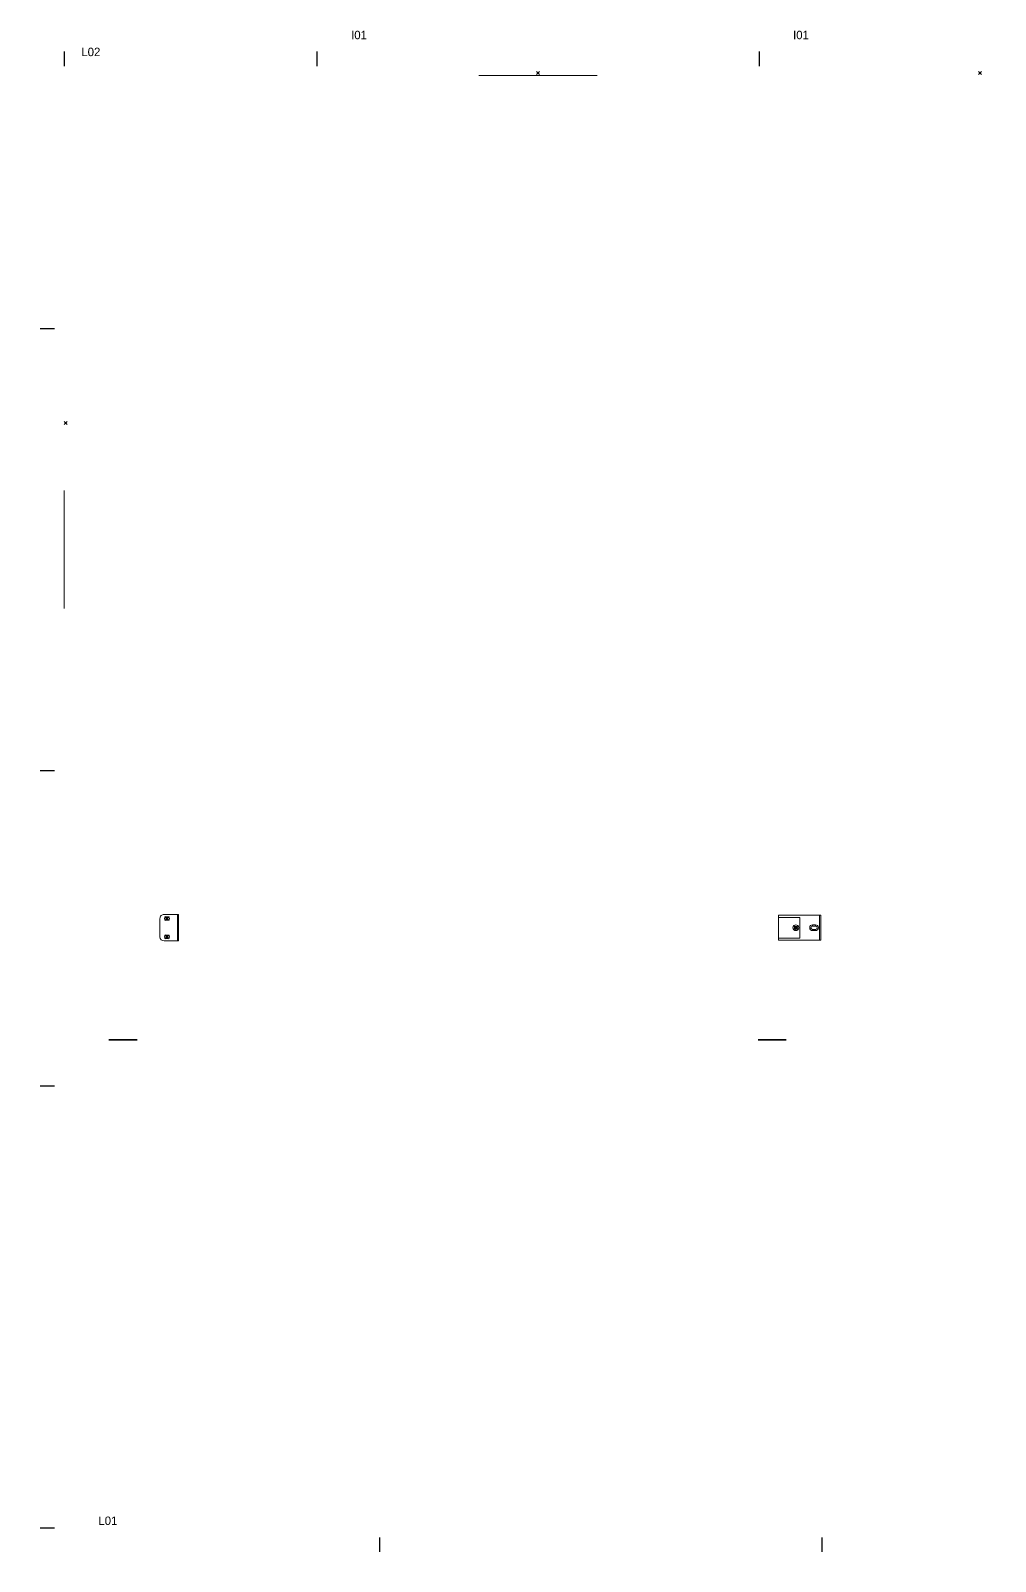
# Model space of a CAD drawing. Header units: inches. Extents: x 162 to 11993, y 18 to 332.
# Drawn here: x 1905.3 to 1996.9, y 41.5 to 187.1 of the extents above; entities that cross this region are included whole.
import ezdxf
from ezdxf.enums import TextEntityAlignment as Align

# ---------------------------------------------------------------- set-up
doc = ezdxf.new("R2010")
doc.units = ezdxf.units.IN
doc.header["$MEASUREMENT"] = 0
for name, color, linetype in [('DD2D_Geometry', 7, 'Continuous'), ('ENFASIS NEW', 7, 'Continuous'), ('Id Unión', 7, 'Continuous'), ('PV-26D', 7, 'Continuous')]:
    doc.layers.add(name, color=color, linetype=linetype)
doc.styles.get("Standard").update_dxf_attribs({"font": 'stylu.ttf'})

# ---------------------------------------------------------------- blocks, each defined once
blk = doc.blocks.new('DD40102466AB')
at = {"color": 1}
for p, q in [((0.0035, -0.0035), (-0.0035, 0.0035)), ((0.0035, 0.0035), (-0.0035, -0.0035))]:
    blk.add_line(p, q, dxfattribs=at)
blk.add_point((0, 0))
blk.add_point((0, 0))
blk.add_point((0, 0), dxfattribs=at)
blk = doc.blocks.new('DD40102442AB')
at = {"color": 1}
for p, q in [((0.0035, -0.0035), (-0.0035, 0.0035)), ((0.0035, 0.0035), (-0.0035, -0.0035))]:
    blk.add_line(p, q, dxfattribs=at)
blk.add_point((0, 0))
blk.add_point((0, 0))
blk.add_point((0, 0), dxfattribs=at)
blk = doc.blocks.new('DD40123072AB')
at = {"layer": 'PV-26D'}
for p, q in [((-0.8175, -0.1166, 0.75), (-0.7495, -0.1166, 0.75)), ((-0.7495, -0.1167, 0.75), (-0.8175, -0.1167, 0.75)), ((0.8175, -0.1166, 0.75), (0.7495, -0.1166, 0.75)), ((0.7495, -0.1167, 0.75), (0.8175, -0.1167, 0.75))]:
    blk.add_line(p, q, dxfattribs=at)
blk = doc.blocks.new('DD305172S')
at = {"color": 0, "linetype": 'Continuous', "lineweight": 0}
for p, q in [((-0.06, 0.0305, 0.722), (-0.0573, 0.0305, 0.722)), ((-0.06, -0.0305, 0.722), (-0.06, 0.0305, 0.722)), ((-0.0573, 0.0305, 0.722), (0.038, 0.0305, 0.722)), ((-0.0573, 0.0305, 0.722), (-0.0573, -0.0305, 0.722)), ((-0.0475, 0.007, 0.722), (-0.0405, 0.007, 0.722)), ((-0.0475, 0.004, 0.722), (-0.0475, 0.007, 0.722)), ((-0.0405, 0.004, 0.722), (-0.0475, 0.004, 0.722)), ((-0.0405, 0.007, 0.722), (-0.0405, 0.004, 0.722)), ((0.038, 0.025, 0.722), (-0.01, 0.025, 0.722)), ((-0.01, -0.025, 0.722), (-0.01, 0.025, 0.722)), ((0.038, 0.0305, 0.722), (0.042, 0.0305, 0.722)), ((0.0393, 0.025, 0.722), (0.038, 0.025, 0.722)), ((0.042, 0.025, 0.722), (0.0393, 0.025, 0.722)), ((0.042, 0.0112, 0.722), (0.042, 0.0305, 0.722)), ((0.042, 0.0096, 0.722), (0.042, 0.0112, 0.722)), ((0.042, -0.0096, 0.722), (0.042, 0.0096, 0.722)), ((1.49, 0.0308, 0.722), (1.49, 0.032, 0.722)), ((1.4935, 0.032, 0.722), (1.49, 0.032, 0.722)), ((1.49, 0.0112, 0.722), (1.49, 0.0308, 0.722)), ((1.49, 0.0096, 0.722), (1.49, 0.0112, 0.722)), ((1.49, -0.0096, 0.722), (1.49, 0.0096, 0.722)), ((1.4927, -0.032, 0.722), (1.4927, 0.032, 0.722)), ((1.525, 0.032, 0.722), (1.4935, 0.032, 0.722)), ((1.5204, 0.026, 0.722), (1.5157, 0.026, 0.722)), ((1.5157, 0.018, 0.722), (1.5204, 0.018, 0.722)), ((1.535, -0.022, 0.722), (1.535, 0.022, 0.722)), ((-0.0573, -0.0305, 0.722), (-0.06, -0.0305, 0.722)), ((-0.0573, -0.0305, 0.722), (0.038, -0.0305, 0.722)), ((-0.0475, -0.004, 0.722), (-0.0475, -0.007, 0.722)), ((-0.0475, -0.004, 0.722), (-0.0405, -0.004, 0.722)), ((-0.0405, -0.007, 0.722), (-0.0475, -0.007, 0.722)), ((-0.0405, -0.007, 0.722), (-0.0405, -0.004, 0.722)), ((-0.01, -0.025, 0.722), (0.038, -0.025, 0.722)), ((0.038, -0.025, 0.722), (0.0393, -0.025, 0.722)), ((0.038, -0.0305, 0.722), (0.042, -0.0305, 0.722)), ((0.0393, -0.025, 0.722), (0.042, -0.025, 0.722)), ((0.042, -0.0112, 0.722), (0.042, -0.0096, 0.722)), ((0.042, -0.0305, 0.722), (0.042, -0.0112, 0.722)), ((1.49, -0.0112, 0.722), (1.49, -0.0096, 0.722)), ((1.49, -0.0308, 0.722), (1.49, -0.0112, 0.722)), ((1.49, -0.032, 0.722), (1.49, -0.0308, 0.722)), ((1.4935, -0.032, 0.722), (1.49, -0.032, 0.722)), ((1.525, -0.032, 0.722), (1.4935, -0.032, 0.722)), ((1.5204, -0.018, 0.722), (1.5157, -0.018, 0.722)), ((1.5157, -0.026, 0.722), (1.5204, -0.026, 0.722))]:
    blk.add_line(p, q, dxfattribs=at)
at = {"color": 1}
for p, q in [((-0.0049, -0.0049, 0.722), (0.0049, 0.0049, 0.722)), ((0.0049, -0.0049, 0.722), (-0.0049, 0.0049, 0.722)), ((1.5131, 0.0171, 0.722), (1.523, 0.0269, 0.722)), ((1.523, 0.0171, 0.722), (1.5131, 0.0269, 0.722)), ((1.5131, -0.0269, 0.722), (1.523, -0.0171, 0.722)), ((1.523, -0.0269, 0.722), (1.5131, -0.0171, 0.722))]:
    blk.add_line(p, q, dxfattribs=at)
at = {"color": 0, "linetype": 'Continuous', "lineweight": 0}
for centre, radius, start, end in [((-0.0475, 0, 0.722), 0.00697, 90, 270), ((-0.0475, 0, 0.722), 0.00397, 90, 270), ((-0.0405, 0, 0.722), 0.00697, 270, 90), ((-0.0405, 0, 0.722), 0.00397, 270, 90), ((0, 0, 0.722), 0.00697, 90, 270), ((0, 0, 0.722), 0.00397, 90, 270), ((0, 0, 0.722), 0.00255, 90, 270), ((0, 0, 0.722), 0.00697, 270, 90), ((0, 0, 0.722), 0.00397, 270, 90), ((0, 0, 0.722), 0.00255, 270, 90), ((1.5157, 0.022, 0.722), 0.00397, 90, 270), ((1.5181, 0.022, 0.722), 0.00255, 90, 270), ((1.5181, 0.022, 0.722), 0.00255, 270, 90), ((1.5204, 0.022, 0.722), 0.00397, 270, 90), ((1.525, 0.022, 0.722), 0.01, 0, 90), ((1.5157, -0.022, 0.722), 0.00397, 90, 270), ((1.5181, -0.022, 0.722), 0.00255, 90, 270), ((1.5181, -0.022, 0.722), 0.00255, 270, 90), ((1.5204, -0.022, 0.722), 0.00397, 270, 90), ((1.525, -0.022, 0.722), 0.01, 270, 0)]:
    blk.add_arc(centre, radius, start, end, dxfattribs=at)
for p in [(0, 0, 0.722), (1.5181, 0.022, 0.722), (1.5181, -0.022, 0.722)]:
    blk.add_point(p)
blk = doc.blocks.new('DD101042423D')
blk.add_line((0, 0.0175), (0, -0.0175))
blk = doc.blocks.new('SPACE_DD10104242')
blk.add_blockref('DD101042423D', (0, 0))
blk = doc.blocks.new('DD101030423D')
blk.add_line((0, 0.0175), (0, -0.0175))
blk = doc.blocks.new('SPACE_DD10103042')
blk.add_blockref('DD101030423D', (0, 0))
blk = doc.blocks.new('DD101024423D')
blk.add_line((0, 0.0175), (0, -0.0175))
blk = doc.blocks.new('SPACE_DD10102442')
blk.add_blockref('DD101024423D', (0, 0))
blk = doc.blocks.new('DD101024303D')
blk.add_line((0, 0.0175), (0, -0.0175))
blk = doc.blocks.new('SPACE_DD10102430')
blk.add_blockref('DD101024303D', (0, 0))
blk = doc.blocks.new('DD101042303D')
blk.add_line((0, 0.0175), (0, -0.0175))
blk = doc.blocks.new('SPACE_DD10104230')
blk.add_blockref('DD101042303D', (0, 0))
blk = doc.blocks.new('DD20154223')
blk.add_attdef('A', text='', height=0.03).set_placement((0.5285, 0.156, 0.012), align=Align.MIDDLE_CENTER)
blk = doc.blocks.new('DD20114212')
blk.add_attdef('A', text='', height=0.03).set_placement((0.5285, 0.156, 0.012), align=Align.MIDDLE_CENTER)
blk = doc.blocks.new('DD20114206')
blk.add_attdef('A', text='', height=0.03).set_placement((0.5285, 0.076, 0.012), align=Align.MIDDLE_CENTER)
blk = doc.blocks.new('DD20154205')
blk.add_attdef('A', text='', height=0.03).set_placement((0.5285, 0.076, 0.012), align=Align.MIDDLE_CENTER)
blk = doc.blocks.new('DD20114224')
blk.add_attdef('A', text='', height=0.03).set_placement((0.5285, 0.156, 0.012), align=Align.MIDDLE_CENTER)
blk = doc.blocks.new('DD20153023')
blk.add_attdef('A', text='', height=0.03).set_placement((0.376, 0.156, 0.012), align=Align.MIDDLE_CENTER)
blk = doc.blocks.new('DD20113012')
blk.add_attdef('A', text='', height=0.03).set_placement((0.376, 0.156, 0.012), align=Align.MIDDLE_CENTER)
blk = doc.blocks.new('DD20113006')
blk.add_attdef('A', text='', height=0.03).set_placement((0.376, 0.076, 0.012), align=Align.MIDDLE_CENTER)
blk = doc.blocks.new('DD20153005')
blk.add_attdef('A', text='', height=0.03).set_placement((0.376, 0.076, 0.012), align=Align.MIDDLE_CENTER)
blk = doc.blocks.new('DD20113024')
blk.add_attdef('A', text='', height=0.03).set_placement((0.376, 0.156, 0.012), align=Align.MIDDLE_CENTER)
blk = doc.blocks.new('DD20153029')
blk.add_attdef('A', text='', height=0.03).set_placement((0.376, 0.156, 0.012), align=Align.MIDDLE_CENTER)
blk = doc.blocks.new('DD20154217')
blk.add_attdef('A', text='', height=0.03).set_placement((0.5285, 0.156, 0.012), align=Align.MIDDLE_CENTER)
blk = doc.blocks.new('DD20314212')
at = {"color": 0, "linetype": 'Continuous', "lineweight": 0}
for p, q in [((0.4935, 0.164, 0.012), (0.4935, 0.129, 0.012)), ((0.5635, 0.164, 0.012), (0.4935, 0.164, 0.012)), ((0.5635, 0.129, 0.012), (0.5635, 0.164, 0.012)), ((0.4935, 0.129, 0.012), (0.5635, 0.129, 0.012)), ((0.671, 0.1065, 0.012), (0.386, 0.1065, 0.012)), ((0.386, 0.1065, 0.012), (0.386, 0.0165, 0.012)), ((0.671, 0.0165, 0.012), (0.671, 0.1065, 0.012)), ((0.386, 0.0165, 0.012), (0.671, 0.0165, 0.012))]:
    blk.add_line(p, q, dxfattribs=at)
for centre, start, end in [((0.487, 0.1465, 0.012), 0, 180), ((0.57, 0.1465, 0.012), 0, 180), ((0.487, 0.1465, 0.012), 180, 0), ((0.57, 0.1465, 0.012), 180, 0)]:
    blk.add_arc(centre, 0.00159, start, end, dxfattribs=at)
blk.add_attdef('A', text='', height=0.03).set_placement((0.1483, 0.1978, 0.015), align=Align.MIDDLE_CENTER)
blk = doc.blocks.new('DD20152423')
blk.add_attdef('A', text='', height=0.03).set_placement((0.3, 0.156, 0.012), align=Align.MIDDLE_CENTER)
blk = doc.blocks.new('DD20112412')
blk.add_attdef('A', text='', height=0.03).set_placement((0.3, 0.156, 0.012), align=Align.MIDDLE_CENTER)
blk = doc.blocks.new('DD20112406')
blk.add_attdef('A', text='', height=0.03).set_placement((0.3, 0.076, 0.012), align=Align.MIDDLE_CENTER)
blk = doc.blocks.new('DD20152429')
blk.add_attdef('A', text='', height=0.03).set_placement((0.3, 0.156, 0.012), align=Align.MIDDLE_CENTER)
blk = doc.blocks.new('DD20154229')
blk.add_attdef('A', text='', height=0.03).set_placement((0.5285, 0.156, 0.012), align=Align.MIDDLE_CENTER)
blk = doc.blocks.new('DD80014214')
blk.add_attdef('A', text='', height=0.03).set_placement((0.5176, 0.1407, 0.009), align=Align.MIDDLE_CENTER)
blk = doc.blocks.new('DD80013014')
blk.add_attdef('A', text='', height=0.03).set_placement((0.3661, 0.1407, 0.009), align=Align.MIDDLE_CENTER)
blk = doc.blocks.new('DD80012414')
blk.add_attdef('A', text='', height=0.03).set_placement((0.3113, 0.1407, 0.009), align=Align.MIDDLE_CENTER)

msp = doc.modelspace()

# ---------------------------------------------------------------- block references
at = {"layer": 'DD2D_Geometry', "xscale": 39.3700787401575, "yscale": 39.3700787401575, "zscale": 39.3700787401575}
for name, p in [('SPACE_DD10102430', (1908.46, 184.37)), ('SPACE_DD10104230', (1932.47, 184.37)), ('SPACE_DD10104230', (1974.48, 184.37))]:
    msp.add_blockref(name, p, dxfattribs=at)
at = {"layer": 'DD2D_Geometry', "extrusion": (1.22465e-16, 1, 2.22045e-16)}
ref = msp.add_blockref('DD20112406', (-1932.28, 22.99, 185.48), dxfattribs=dict(at, xscale=39.3700787401575, yscale=39.3700787401575, zscale=39.3700787401575))
ref.add_attrib('A', 'TR0', dxfattribs={"layer": '0', "extrusion": (1.22465e-16, 1, 2.22045e-16), "height": 1.181}).set_placement((-1920.47, 25.98, 185.96), align=Align.MIDDLE_CENTER)
ref = msp.add_blockref('DD20152423', (-1932.28, 0, 185.48), dxfattribs=dict(at, xscale=39.3700787401575, yscale=39.3700787401575, zscale=39.3700787401575))
ref.add_attrib('A', 'S', dxfattribs={"layer": '0', "extrusion": (1.22465e-16, 1, 2.22045e-16), "height": 1.18}).set_placement((-1920.47, 6.14, 185.96), align=Align.MIDDLE_CENTER)
ref = msp.add_blockref('DD20114206', (-1974.29, 22.99, 185.48), dxfattribs=dict(at, xscale=39.3700787401575, yscale=39.3700787401575, zscale=39.3700787401575))
ref.add_attrib('A', 'TR0', dxfattribs={"layer": '0', "extrusion": (1.22465e-16, 1, 2.22045e-16), "height": 1.181}).set_placement((-1953.48, 25.98, 185.96), align=Align.MIDDLE_CENTER)
ref = msp.add_blockref('DD20154223', (-1974.29, 0, 185.48), dxfattribs=dict(at, xscale=39.3700787401575, yscale=39.3700787401575, zscale=39.3700787401575))
ref.add_attrib('A', 'S', dxfattribs={"layer": '0', "extrusion": (1.22465e-16, 1, 2.22045e-16), "height": 1.18}).set_placement((-1953.48, 6.14, 185.96), align=Align.MIDDLE_CENTER)
ref = msp.add_blockref('DD20114206', (-2016.29, 22.99, 185.48), dxfattribs=dict(at, xscale=39.3700787401575, yscale=39.3700787401575, zscale=39.3700787401575))
ref.add_attrib('A', 'TR0', dxfattribs={"layer": '0', "extrusion": (1.22465e-16, 1, 2.22045e-16), "height": 1.181}).set_placement((-1995.49, 25.98, 185.96), align=Align.MIDDLE_CENTER)
ref = msp.add_blockref('DD20154223', (-2016.29, 0, 185.48), dxfattribs=dict(at, xscale=39.3700787401575, yscale=39.3700787401575, zscale=39.3700787401575))
ref.add_attrib('A', 'S', dxfattribs={"layer": '0', "extrusion": (1.22465e-16, 1, 2.22045e-16), "height": 1.18}).set_placement((-1995.49, 6.14, 185.96), align=Align.MIDDLE_CENTER)
at = {"layer": 'DD2D_Geometry', "extrusion": (0, -1, 2.22045e-16)}
ref = msp.add_blockref('DD20152429', (1908.66, 0, -183.26), dxfattribs=dict(at, xscale=39.3700787401575, yscale=39.3700787401575, zscale=39.3700787401575))
ref.add_attrib('A', 'S', dxfattribs={"layer": '0', "extrusion": (0, -1, 2.22045e-16), "height": 1.18}).set_placement((1920.47, 6.14, -182.78), align=Align.MIDDLE_CENTER)
ref = msp.add_blockref('DD20314212', (1932.67, 16.97, -183.26), dxfattribs=dict(at, xscale=39.3700787401575, yscale=39.3700787401575, zscale=39.3700787401575))
ref.add_attrib('A', 'S', dxfattribs={"layer": '0', "extrusion": (0, -1, 2.22045e-16), "height": 1.18}).set_placement((1938.51, 24.76, -182.66), align=Align.MIDDLE_CENTER)
ref = msp.add_blockref('DD20154217', (1932.67, 0, -183.26), dxfattribs=dict(at, xscale=39.3700787401575, yscale=39.3700787401575, zscale=39.3700787401575))
ref.add_attrib('A', 'S', dxfattribs={"layer": '0', "extrusion": (0, -1, 2.22045e-16), "height": 1.18}).set_placement((1953.48, 6.14, -182.78), align=Align.MIDDLE_CENTER)
ref = msp.add_blockref('DD20154229', (1974.68, 0, -183.26), dxfattribs=dict(at, xscale=39.3700787401575, yscale=39.3700787401575, zscale=39.3700787401575))
ref.add_attrib('A', 'S', dxfattribs={"layer": '0', "extrusion": (0, -1, 2.22045e-16), "height": 1.18}).set_placement((1995.49, 6.14, -182.78), align=Align.MIDDLE_CENTER)
at = {"layer": 'DD2D_Geometry', "extrusion": (-1, 1.22465e-16, 2.22045e-16)}
ref = msp.add_blockref('DD20112412', (-182.56, 22.99, -1905.73), dxfattribs=dict(at, xscale=39.3700787401575, yscale=39.3700787401575, zscale=39.3700787401575))
ref.add_attrib('A', 'TR0', dxfattribs={"layer": '0', "extrusion": (-1, 1.22465e-16, 2.22045e-16), "height": 1.181}).set_placement((-170.75, 29.13, -1905.26), align=Align.MIDDLE_CENTER)
ref = msp.add_blockref('DD20112406', (-182.56, 34.76, -1905.73), dxfattribs=dict(at, xscale=39.3700787401575, yscale=39.3700787401575, zscale=39.3700787401575))
ref.add_attrib('A', 'TR0', dxfattribs={"layer": '0', "extrusion": (-1, 1.22465e-16, 2.22045e-16), "height": 1.181}).set_placement((-170.75, 37.76, -1905.26), align=Align.MIDDLE_CENTER)
at = {"layer": 'DD2D_Geometry', "extrusion": (1, 0, 2.22045e-16)}
ref = msp.add_blockref('DD20112412', (158.94, 28.98, 1907.96), dxfattribs=dict(at, xscale=39.3700787401575, yscale=39.3700787401575, zscale=39.3700787401575))
ref.add_attrib('A', 'TR0', dxfattribs={"layer": '0', "extrusion": (1, 0, 2.22045e-16), "height": 1.181}).set_placement((170.75, 35.12, 1908.43), align=Align.MIDDLE_CENTER)
at = {"layer": 'DD2D_Geometry', "extrusion": (-1, 1.22465e-16, 2.22045e-16)}
ref = msp.add_blockref('DD20152423', (-182.56, 0, -1905.73), dxfattribs=dict(at, xscale=39.3700787401575, yscale=39.3700787401575, zscale=39.3700787401575))
ref.add_attrib('A', 'S', dxfattribs={"layer": '0', "extrusion": (-1, 1.22465e-16, 2.22045e-16), "height": 1.18}).set_placement((-170.75, 6.14, -1905.26), align=Align.MIDDLE_CENTER)
at = {"layer": 'DD2D_Geometry', "extrusion": (1, 0, 2.22045e-16)}
ref = msp.add_blockref('DD80012414', (158.74, 41.06, 1906.61), dxfattribs=dict(at, xscale=39.3700787401575, yscale=39.3700787401575, zscale=39.3700787401575))
ref.add_attrib('A', 'V', dxfattribs={"layer": '0', "extrusion": (1, 0, 2.22045e-16), "height": 1.18}).set_placement((171, 46.6, 1906.96), align=Align.MIDDLE_CENTER)
ref = msp.add_blockref('DD20152429', (158.94, 0, 1907.96), dxfattribs=dict(at, xscale=39.3700787401575, yscale=39.3700787401575, zscale=39.3700787401575))
ref.add_attrib('A', 'S', dxfattribs={"layer": '0', "extrusion": (1, 0, 2.22045e-16), "height": 1.18}).set_placement((170.75, 6.14, 1908.43), align=Align.MIDDLE_CENTER)
at = {"layer": 'DD2D_Geometry', "xscale": 39.3700787401575, "yscale": 39.3700787401575, "zscale": 39.3700787401575}
for name, p, rotation in [('SPACE_DD10102442', (1906.84, 158.74), 90), ('SPACE_DD10104242', (1906.84, 116.73), 90), ('SPACE_DD10103042', (1906.84, 86.73), 90), ('SPACE_DD10104242', (1906.84, 44.72), 90), ('SPACE_DD10103042', (1938.46, 43.11), 180), ('SPACE_DD10104242', (1980.47, 43.11), 180)]:
    msp.add_blockref(name, p, dxfattribs=dict(at, rotation=rotation))
at = {"layer": 'DD2D_Geometry', "extrusion": (1, 0, 2.22045e-16)}
ref = msp.add_blockref('DD20314212', (116.93, 16.97, 1907.96), dxfattribs=dict(at, xscale=39.3700787401575, yscale=39.3700787401575, zscale=39.3700787401575))
ref.add_attrib('A', 'S', dxfattribs={"layer": '0', "extrusion": (1, 0, 2.22045e-16), "height": 1.18}).set_placement((122.77, 24.76, 1908.55), align=Align.MIDDLE_CENTER)
at = {"layer": 'DD2D_Geometry', "extrusion": (-1, 1.22465e-16, 2.22045e-16)}
ref = msp.add_blockref('DD20114212', (-158.54, 22.99, -1905.73), dxfattribs=dict(at, xscale=39.3700787401575, yscale=39.3700787401575, zscale=39.3700787401575))
ref.add_attrib('A', 'TR0', dxfattribs={"layer": '0', "extrusion": (-1, 1.22465e-16, 2.22045e-16), "height": 1.181}).set_placement((-137.74, 29.13, -1905.26), align=Align.MIDDLE_CENTER)
ref = msp.add_blockref('DD20114206', (-158.54, 34.76, -1905.73), dxfattribs=dict(at, xscale=39.3700787401575, yscale=39.3700787401575, zscale=39.3700787401575))
ref.add_attrib('A', 'TR0', dxfattribs={"layer": '0', "extrusion": (-1, 1.22465e-16, 2.22045e-16), "height": 1.181}).set_placement((-137.74, 37.76, -1905.26), align=Align.MIDDLE_CENTER)
at = {"layer": 'DD2D_Geometry', "extrusion": (1, 0, 2.22045e-16)}
ref = msp.add_blockref('DD20114212', (116.93, 28.74, 1907.96), dxfattribs=dict(at, xscale=39.3700787401575, yscale=39.3700787401575, zscale=39.3700787401575))
ref.add_attrib('A', 'TR0', dxfattribs={"layer": '0', "extrusion": (1, 0, 2.22045e-16), "height": 1.181}).set_placement((137.74, 34.88, 1908.43), align=Align.MIDDLE_CENTER)
at = {"layer": 'DD2D_Geometry', "extrusion": (-1, 1.22465e-16, 2.22045e-16)}
ref = msp.add_blockref('DD20154223', (-158.54, 0, -1905.73), dxfattribs=dict(at, xscale=39.3700787401575, yscale=39.3700787401575, zscale=39.3700787401575))
ref.add_attrib('A', 'S', dxfattribs={"layer": '0', "extrusion": (-1, 1.22465e-16, 2.22045e-16), "height": 1.18}).set_placement((-137.74, 6.14, -1905.26), align=Align.MIDDLE_CENTER)
at = {"layer": 'DD2D_Geometry', "extrusion": (1, 0, 2.22045e-16)}
ref = msp.add_blockref('DD80014214', (116.73, 41.06, 1906.61), dxfattribs=dict(at, xscale=39.3700787401575, yscale=39.3700787401575, zscale=39.3700787401575))
ref.add_attrib('A', 'V', dxfattribs={"layer": '0', "extrusion": (1, 0, 2.22045e-16), "height": 1.18}).set_placement((137.11, 46.6, 1906.96), align=Align.MIDDLE_CENTER)
ref = msp.add_blockref('DD20154217', (116.93, 0, 1907.96), dxfattribs=dict(at, xscale=39.3700787401575, yscale=39.3700787401575, zscale=39.3700787401575))
ref.add_attrib('A', 'S', dxfattribs={"layer": '0', "extrusion": (1, 0, 2.22045e-16), "height": 1.18}).set_placement((137.74, 6.14, 1908.43), align=Align.MIDDLE_CENTER)
at = {"layer": 'DD2D_Geometry', "extrusion": (-1, 1.22465e-16, 2.22045e-16)}
ref = msp.add_blockref('DD20113012', (-116.54, 22.99, -1905.73), dxfattribs=dict(at, xscale=39.3700787401575, yscale=39.3700787401575, zscale=39.3700787401575))
ref.add_attrib('A', 'TR0', dxfattribs={"layer": '0', "extrusion": (-1, 1.22465e-16, 2.22045e-16), "height": 1.181}).set_placement((-101.73, 29.13, -1905.26), align=Align.MIDDLE_CENTER)
ref = msp.add_blockref('DD20113006', (-116.54, 34.76, -1905.73), dxfattribs=dict(at, xscale=39.3700787401575, yscale=39.3700787401575, zscale=39.3700787401575))
ref.add_attrib('A', 'TR0', dxfattribs={"layer": '0', "extrusion": (-1, 1.22465e-16, 2.22045e-16), "height": 1.181}).set_placement((-101.73, 37.76, -1905.26), align=Align.MIDDLE_CENTER)
ref = msp.add_blockref('DD20153023', (-116.54, 0, -1905.73), dxfattribs=dict(at, xscale=39.3700787401575, yscale=39.3700787401575, zscale=39.3700787401575))
ref.add_attrib('A', 'S', dxfattribs={"layer": '0', "extrusion": (-1, 1.22465e-16, 2.22045e-16), "height": 1.18}).set_placement((-101.73, 6.14, -1905.26), align=Align.MIDDLE_CENTER)
at = {"layer": 'DD2D_Geometry', "extrusion": (1, 0, 2.22045e-16)}
ref = msp.add_blockref('DD20113012', (86.93, 28.98, 1907.96), dxfattribs=dict(at, xscale=39.3700787401575, yscale=39.3700787401575, zscale=39.3700787401575))
ref.add_attrib('A', 'TR0', dxfattribs={"layer": '0', "extrusion": (1, 0, 2.22045e-16), "height": 1.181}).set_placement((101.73, 35.12, 1908.43), align=Align.MIDDLE_CENTER)
ref = msp.add_blockref('DD20153029', (86.93, 0, 1907.96), dxfattribs=dict(at, xscale=39.3700787401575, yscale=39.3700787401575, zscale=39.3700787401575))
ref.add_attrib('A', 'S', dxfattribs={"layer": '0', "extrusion": (1, 0, 2.22045e-16), "height": 1.18}).set_placement((101.73, 6.14, 1908.43), align=Align.MIDDLE_CENTER)
ref = msp.add_blockref('DD80013014', (86.73, 41.06, 1906.61), dxfattribs=dict(at, xscale=39.3700787401575, yscale=39.3700787401575, zscale=39.3700787401575))
ref.add_attrib('A', 'V', dxfattribs={"layer": '0', "extrusion": (1, 0, 2.22045e-16), "height": 1.18}).set_placement((101.15, 46.6, 1906.96), align=Align.MIDDLE_CENTER)
at = {"layer": 'DD2D_Geometry', "extrusion": (-1, 1.22465e-16, 2.22045e-16)}
ref = msp.add_blockref('DD20114212', (-86.54, 22.99, -1905.73), dxfattribs=dict(at, xscale=39.3700787401575, yscale=39.3700787401575, zscale=39.3700787401575))
ref.add_attrib('A', 'TR0', dxfattribs={"layer": '0', "extrusion": (-1, 1.22465e-16, 2.22045e-16), "height": 1.181}).set_placement((-65.73, 29.13, -1905.26), align=Align.MIDDLE_CENTER)
ref = msp.add_blockref('DD20114206', (-86.54, 34.76, -1905.73), dxfattribs=dict(at, xscale=39.3700787401575, yscale=39.3700787401575, zscale=39.3700787401575))
ref.add_attrib('A', 'TR0', dxfattribs={"layer": '0', "extrusion": (-1, 1.22465e-16, 2.22045e-16), "height": 1.181}).set_placement((-65.73, 37.76, -1905.26), align=Align.MIDDLE_CENTER)
at = {"layer": 'DD2D_Geometry', "extrusion": (1, 0, 2.22045e-16)}
ref = msp.add_blockref('DD20114224', (44.92, 5.2, 1907.96), dxfattribs=dict(at, xscale=39.3700787401575, yscale=39.3700787401575, zscale=39.3700787401575))
ref.add_attrib('A', 'TR0', dxfattribs={"layer": '0', "extrusion": (1, 0, 2.22045e-16), "height": 1.181}).set_placement((65.73, 11.34, 1908.43), align=Align.MIDDLE_CENTER)
ref = msp.add_blockref('DD20114212', (44.92, 28.98, 1907.96), dxfattribs=dict(at, xscale=39.3700787401575, yscale=39.3700787401575, zscale=39.3700787401575))
ref.add_attrib('A', 'TR0', dxfattribs={"layer": '0', "extrusion": (1, 0, 2.22045e-16), "height": 1.181}).set_placement((65.73, 35.12, 1908.43), align=Align.MIDDLE_CENTER)
at = {"layer": 'DD2D_Geometry', "extrusion": (-1, 1.22465e-16, 2.22045e-16)}
ref = msp.add_blockref('DD20154223', (-86.54, 0, -1905.73), dxfattribs=dict(at, xscale=39.3700787401575, yscale=39.3700787401575, zscale=39.3700787401575))
ref.add_attrib('A', 'S', dxfattribs={"layer": '0', "extrusion": (-1, 1.22465e-16, 2.22045e-16), "height": 1.18}).set_placement((-65.73, 6.14, -1905.26), align=Align.MIDDLE_CENTER)
at = {"layer": 'DD2D_Geometry', "extrusion": (1, 0, 2.22045e-16)}
ref = msp.add_blockref('DD80014214', (44.72, 41.06, 1906.61), dxfattribs=dict(at, xscale=39.3700787401575, yscale=39.3700787401575, zscale=39.3700787401575))
ref.add_attrib('A', 'V', dxfattribs={"layer": '0', "extrusion": (1, 0, 2.22045e-16), "height": 1.18}).set_placement((65.1, 46.6, 1906.96), align=Align.MIDDLE_CENTER)
ref = msp.add_blockref('DD20154205', (44.92, 0, 1907.96), dxfattribs=dict(at, xscale=39.3700787401575, yscale=39.3700787401575, zscale=39.3700787401575))
ref.add_attrib('A', 'S', dxfattribs={"layer": '0', "extrusion": (1, 0, 2.22045e-16), "height": 1.18}).set_placement((65.73, 2.99, 1908.43), align=Align.MIDDLE_CENTER)
at = {"layer": 'DD2D_Geometry', "extrusion": (0, 1, 2.22045e-16)}
ref = msp.add_blockref('DD20113024', (-1938.26, 5.2, 44.22), dxfattribs=dict(at, xscale=39.3700787401575, yscale=39.3700787401575, zscale=39.3700787401575))
ref.add_attrib('A', 'TR0', dxfattribs={"layer": '0', "extrusion": (0, 1, 2.22045e-16), "height": 1.181}).set_placement((-1923.46, 11.34, 44.7), align=Align.MIDDLE_CENTER)
ref = msp.add_blockref('DD20113012', (-1938.26, 28.98, 44.22), dxfattribs=dict(at, xscale=39.3700787401575, yscale=39.3700787401575, zscale=39.3700787401575))
ref.add_attrib('A', 'TR0', dxfattribs={"layer": '0', "extrusion": (0, 1, 2.22045e-16), "height": 1.181}).set_placement((-1923.46, 35.12, 44.7), align=Align.MIDDLE_CENTER)
ref = msp.add_blockref('DD20153005', (-1938.26, 0, 44.22), dxfattribs=dict(at, xscale=39.3700787401575, yscale=39.3700787401575, zscale=39.3700787401575))
ref.add_attrib('A', 'S', dxfattribs={"layer": '0', "extrusion": (0, 1, 2.22045e-16), "height": 1.18}).set_placement((-1923.46, 2.99, 44.7), align=Align.MIDDLE_CENTER)
ref = msp.add_blockref('DD20114224', (-1980.27, 5.2, 44.22), dxfattribs=dict(at, xscale=39.3700787401575, yscale=39.3700787401575, zscale=39.3700787401575))
ref.add_attrib('A', 'TR0', dxfattribs={"layer": '0', "extrusion": (0, 1, 2.22045e-16), "height": 1.181}).set_placement((-1959.46, 11.34, 44.7), align=Align.MIDDLE_CENTER)
ref = msp.add_blockref('DD20114212', (-1980.27, 28.98, 44.22), dxfattribs=dict(at, xscale=39.3700787401575, yscale=39.3700787401575, zscale=39.3700787401575))
ref.add_attrib('A', 'TR0', dxfattribs={"layer": '0', "extrusion": (0, 1, 2.22045e-16), "height": 1.181}).set_placement((-1959.46, 35.12, 44.7), align=Align.MIDDLE_CENTER)
ref = msp.add_blockref('DD20154205', (-1980.27, 0, 44.22), dxfattribs=dict(at, xscale=39.3700787401575, yscale=39.3700787401575, zscale=39.3700787401575))
ref.add_attrib('A', 'S', dxfattribs={"layer": '0', "extrusion": (0, 1, 2.22045e-16), "height": 1.18}).set_placement((-1959.46, 2.99, 44.7), align=Align.MIDDLE_CENTER)
ref = msp.add_blockref('DD80013014', (-1938.46, 41.06, 42.87), dxfattribs=dict(at, xscale=39.3700787401575, yscale=39.3700787401575, zscale=39.3700787401575))
ref.add_attrib('A', 'V', dxfattribs={"layer": '0', "extrusion": (0, 1, 2.22045e-16), "height": 1.18}).set_placement((-1924.05, 46.6, 43.23), align=Align.MIDDLE_CENTER)
ref = msp.add_blockref('DD80014214', (-1980.47, 41.06, 42.87), dxfattribs=dict(at, xscale=39.3700787401575, yscale=39.3700787401575, zscale=39.3700787401575))
ref.add_attrib('A', 'V', dxfattribs={"layer": '0', "extrusion": (0, 1, 2.22045e-16), "height": 1.18}).set_placement((-1960.09, 46.6, 43.23), align=Align.MIDDLE_CENTER)
at = {"layer": 'DD2D_Geometry', "extrusion": (-1.22465e-16, -1, 2.22045e-16)}
ref = msp.add_blockref('DD20113012', (1908.66, 22.99, -42), dxfattribs=dict(at, xscale=39.3700787401575, yscale=39.3700787401575, zscale=39.3700787401575))
ref.add_attrib('A', 'TR0', dxfattribs={"layer": '0', "extrusion": (-1.22465e-16, -1, 2.22045e-16), "height": 1.181}).set_placement((1923.46, 29.13, -41.52), align=Align.MIDDLE_CENTER)
ref = msp.add_blockref('DD20113006', (1908.66, 34.76, -42), dxfattribs=dict(at, xscale=39.3700787401575, yscale=39.3700787401575, zscale=39.3700787401575))
ref.add_attrib('A', 'TR0', dxfattribs={"layer": '0', "extrusion": (-1.22465e-16, -1, 2.22045e-16), "height": 1.181}).set_placement((1923.46, 37.76, -41.52), align=Align.MIDDLE_CENTER)
ref = msp.add_blockref('DD20153023', (1908.66, 0, -42), dxfattribs=dict(at, xscale=39.3700787401575, yscale=39.3700787401575, zscale=39.3700787401575))
ref.add_attrib('A', 'S', dxfattribs={"layer": '0', "extrusion": (-1.22465e-16, -1, 2.22045e-16), "height": 1.18}).set_placement((1923.46, 6.14, -41.52), align=Align.MIDDLE_CENTER)
ref = msp.add_blockref('DD20114212', (1938.66, 22.99, -42), dxfattribs=dict(at, xscale=39.3700787401575, yscale=39.3700787401575, zscale=39.3700787401575))
ref.add_attrib('A', 'TR0', dxfattribs={"layer": '0', "extrusion": (-1.22465e-16, -1, 2.22045e-16), "height": 1.181}).set_placement((1959.46, 29.13, -41.52), align=Align.MIDDLE_CENTER)
ref = msp.add_blockref('DD20114206', (1938.66, 34.76, -42), dxfattribs=dict(at, xscale=39.3700787401575, yscale=39.3700787401575, zscale=39.3700787401575))
ref.add_attrib('A', 'TR0', dxfattribs={"layer": '0', "extrusion": (-1.22465e-16, -1, 2.22045e-16), "height": 1.181}).set_placement((1959.46, 37.76, -41.52), align=Align.MIDDLE_CENTER)
ref = msp.add_blockref('DD20154223', (1938.66, 0, -42), dxfattribs=dict(at, xscale=39.3700787401575, yscale=39.3700787401575, zscale=39.3700787401575))
ref.add_attrib('A', 'S', dxfattribs={"layer": '0', "extrusion": (-1.22465e-16, -1, 2.22045e-16), "height": 1.18}).set_placement((1959.46, 6.14, -41.52), align=Align.MIDDLE_CENTER)
at = {"layer": 'ENFASIS NEW', "xscale": 39.3700787401575, "yscale": 39.3700787401575, "zscale": 39.3700787401575}
for p in [(1953.48, 183.02), (1995.49, 183.02)]:
    msp.add_blockref('DD40102442AB', p, dxfattribs=at)
for name, p, rotation in [('DD40102466AB', (1908.59, 149.76), 90), ('DD305172S', (1977.98, 101.77), 180), ('DD40123072AB', (1944.88, 86.51), 180)]:
    msp.add_blockref(name, p, dxfattribs=dict(at, rotation=rotation))

# ---------------------------------------------------------------- texts
at = {"layer": 'Id Unión'}
for s, p in [('I01', (1935.72, 186.24)), ('I01', (1977.72, 186.24)), ('L02', (1910.08, 184.63)), ('L01', (1911.7, 44.98))]:
    msp.add_text(s, height=0.807, dxfattribs=at).set_placement(p)

doc.saveas('drawing.dxf')
